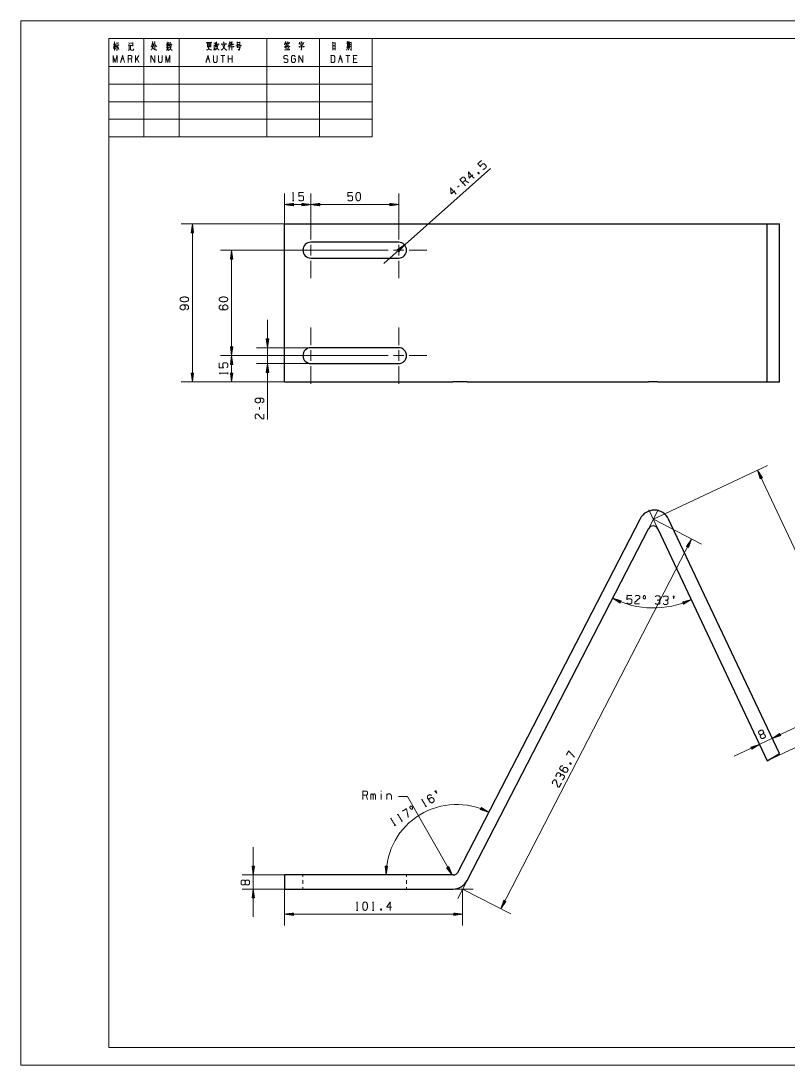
# Paper-space layout 'SHT2' of a CAD drawing. Header units: millimetres. Extents: x 0 to 420, y 0 to 297.
# Drawn here: x 0 to 218.3, y 0 to 297 of the extents above; entities that cross this region are included whole.
import ezdxf

# ---------------------------------------------------------------- set-up
doc = ezdxf.new("R2010")
doc.units = ezdxf.units.MM
doc.layers.add('101', color=7, linetype='Continuous', true_color=0xffffff)

psp = doc.layouts.new('SHT2')

# ---------------------------------------------------------------- linework, layer by layer
at = {"layer": '101', "color": 133, "linetype": 'Continuous', "lineweight": 18}
for p, q in [((420, 297), (0, 297)), ((0, 297), (0, 0)), ((25, 292), (100, 292)), ((25, 292), (100, 292)), ((25, 292), (100, 292)), ((415, 292), (25, 292)), ((25, 292), (25, 5)), ((25, 292), (25, 264)), ((35, 292), (35, 264)), ((45, 292), (45, 264)), ((70, 292), (70, 264)), ((85, 292), (85, 264)), ((100, 292), (100, 264)), ((25, 284), (100, 284)), ((25, 279), (100, 279)), ((25, 274), (100, 274)), ((25, 269), (100, 269)), ((25, 264), (100, 264)), ((25, 5), (415, 5)), ((0, 0), (420, 0))]:
    psp.add_line(p, q, dxfattribs=at)
at = {"layer": '101', "color": 72, "linetype": 'Continuous', "lineweight": 18}
for p, q in [((93.22, 291.13), (93.33, 290.98)), ((26.57, 290.3), (26.35, 289.18)), ((26.36, 290.36), (26.98, 290.36)), ((26.69, 290.14), (26.91, 289.66)), ((27.11, 289.78), (26.88, 288.91)), ((27.56, 289.76), (27.87, 288.87)), ((30.65, 288.62), (30.93, 289.08)), ((30.74, 290.88), (30.87, 290.49)), ((31.13, 290.07), (31.22, 289.97)), ((37.42, 290.41), (37.77, 290.41)), ((41.4, 289.47), (42.16, 289.47)), ((41.69, 290.2), (41.43, 289.78)), ((41.53, 290.78), (41.66, 290.49)), ((41.88, 290.18), (42.11, 289.91)), ((42.14, 290.82), (41.95, 290.49)), ((53.1, 289.76), (53.98, 289.76)), ((53.11, 290.49), (53.99, 290.49)), ((53.11, 290.14), (53.98, 290.14)), ((54.01, 290.63), (54.01, 289.56)), ((55, 290.16), (55, 288.89)), ((55.02, 290.01), (55.35, 290.01)), ((55.4, 290.82), (55.37, 289.89)), ((59.27, 290.28), (59.27, 288.65)), ((61.56, 290.86), (62.32, 290.86)), ((61.56, 290.28), (62.32, 290.28)), ((61.73, 289.91), (61.56, 289.33)), ((61.6, 289.56), (62.33, 289.56)), ((62.33, 291.05), (62.33, 290.09)), ((75.31, 289.52), (75.48, 289.02)), ((75.35, 289.72), (76.07, 289.72)), ((75.6, 289.62), (75.76, 289.2)), ((76.13, 289.56), (75.92, 288.89)), ((76.04, 290.67), (76.21, 290.34)), ((92.92, 289.33), (92.65, 288.71)), ((92.86, 289.95), (93.25, 289.95)), ((93.18, 289.37), (93.28, 289.04)), ((93.75, 288.94), (94, 288.69)), ((28.66, 286.17), (29.22, 286.17)), ((31.62, 285.18), (31.34, 286.17)), ((32.63, 285.18), (32.63, 287.14)), ((33.59, 287.14), (32.63, 285.78)), ((33.59, 285.18), (33.04, 286.36)), ((52.94, 286.17), (53.49, 286.17)), ((58.02, 287.14), (56.9, 287.14)), ((57.46, 287.14), (57.46, 285.18)), ((59.02, 285.18), (59.02, 287.14)), ((60.14, 286.17), (59.02, 286.17)), ((60.14, 285.18), (60.14, 287.14)), ((90.65, 286.17), (91.2, 286.17)), ((93.6, 287.14), (92.49, 287.14)), ((93.05, 287.14), (93.05, 285.18)), ((95.45, 286.17), (94.61, 286.17)), ((130.03, 253.82), (130.43, 253.61)), ((124.74, 250.13), (124.24, 249.69)), ((127.49, 250.97), (126.44, 251.64)), ((77.27, 245.85), (77.7, 245.85)), ((58.85, 196.56), (58.85, 196.99)), ((67.89, 187.1), (67.89, 186.43)), ((156.17, 85.8), (156.62, 85.75)), ((98.62, 75.58), (98.28, 76.78)), ((99.55, 75.58), (99.55, 77.16)), ((102.5, 77.16), (102.5, 75.58)), ((104.1, 77.16), (104.1, 75.58)), ((115.13, 73.45), (115.5, 73.67)), ((108.26, 69.26), (108.63, 69.48)), ((106.32, 68.08), (106.68, 68.3)), ((95.47, 44.02), (95.89, 44.02)), ((100.02, 44.02), (100.44, 44.02)), ((102.42, 44.47), (102.58, 44.04))]:
    psp.add_line(p, q, dxfattribs=at)
at = {"layer": '101', "color": 22, "linetype": 'Continuous', "lineweight": 18}
for p, q in [((103.25, 228.02), (133.66, 254.97)), ((75, 239.3), (75, 247.93)), ((82.5, 239.8), (82.5, 247.93)), ((82.5, 239.8), (82.5, 247.93)), ((107.5, 239.8), (107.5, 247.93)), ((77.54, 245.09), (75, 244.76)), ((75, 244.76), (77.54, 244.42)), ((82.5, 244.76), (75, 244.76)), ((77.54, 244.78), (75.2, 244.78)), ((77.54, 244.73), (75.2, 244.73)), ((77.54, 244.83), (75.58, 244.83)), ((77.54, 244.68), (75.58, 244.68)), ((77.54, 244.88), (75.97, 244.88)), ((77.54, 244.63), (75.97, 244.63)), ((77.54, 244.93), (76.35, 244.93)), ((77.54, 244.58), (76.35, 244.58)), ((77.54, 244.99), (76.74, 244.99)), ((77.54, 244.53), (76.74, 244.53)), ((77.54, 245.04), (77.12, 245.04)), ((77.54, 244.48), (77.12, 244.48)), ((77.54, 245.09), (77.51, 245.09)), ((77.54, 245.09), (77.51, 245.09)), ((77.54, 244.43), (77.51, 244.43)), ((77.54, 244.43), (77.51, 244.43)), ((77.54, 244.42), (77.54, 245.09)), ((82.5, 244.76), (79.96, 245.09)), ((79.96, 245.09), (79.99, 245.09)), ((79.96, 245.09), (79.99, 245.09)), ((79.96, 245.09), (79.96, 244.42)), ((79.96, 245.04), (80.38, 245.04)), ((79.96, 244.99), (80.77, 244.99)), ((79.96, 244.93), (81.15, 244.93)), ((79.96, 244.88), (81.54, 244.88)), ((79.96, 244.83), (81.92, 244.83)), ((79.96, 244.78), (82.31, 244.78)), ((79.96, 244.42), (82.5, 244.76)), ((79.96, 244.73), (82.31, 244.73)), ((79.96, 244.68), (81.92, 244.68)), ((79.96, 244.63), (81.54, 244.63)), ((79.96, 244.58), (81.15, 244.58)), ((79.96, 244.53), (80.77, 244.53)), ((79.96, 244.48), (80.38, 244.48)), ((79.96, 244.43), (79.99, 244.43)), ((79.96, 244.43), (79.99, 244.43)), ((85.04, 245.09), (82.5, 244.76)), ((82.5, 244.76), (107.5, 244.76)), ((82.5, 244.76), (85.04, 244.42)), ((85.04, 244.78), (82.7, 244.78)), ((85.04, 244.73), (82.7, 244.73)), ((85.04, 244.83), (83.08, 244.83)), ((85.04, 244.68), (83.08, 244.68)), ((85.04, 244.88), (83.47, 244.88)), ((85.04, 244.63), (83.47, 244.63)), ((85.04, 244.93), (83.85, 244.93)), ((85.04, 244.58), (83.85, 244.58)), ((85.04, 244.99), (84.24, 244.99)), ((85.04, 244.53), (84.24, 244.53)), ((85.04, 245.04), (84.62, 245.04)), ((85.04, 244.48), (84.62, 244.48)), ((85.04, 245.09), (85.01, 245.09)), ((85.04, 245.09), (85.01, 245.09)), ((85.04, 244.43), (85.01, 244.43)), ((85.04, 244.43), (85.01, 244.43)), ((85.04, 244.42), (85.04, 245.09)), ((104.96, 245.09), (104.99, 245.09)), ((107.5, 244.76), (104.96, 245.09)), ((104.96, 245.09), (104.99, 245.09)), ((104.96, 245.09), (104.96, 244.42)), ((104.96, 245.04), (105.38, 245.04)), ((104.96, 244.99), (105.77, 244.99)), ((104.96, 244.93), (106.15, 244.93)), ((104.96, 244.88), (106.54, 244.88)), ((104.96, 244.83), (106.92, 244.83)), ((104.96, 244.78), (107.31, 244.78)), ((104.96, 244.42), (107.5, 244.76)), ((104.96, 244.73), (107.31, 244.73)), ((104.96, 244.68), (106.92, 244.68)), ((104.96, 244.63), (106.54, 244.63)), ((104.96, 244.58), (106.15, 244.58)), ((104.96, 244.53), (105.77, 244.53)), ((104.96, 244.48), (105.38, 244.48)), ((104.96, 244.43), (104.99, 244.43)), ((104.96, 244.43), (104.99, 244.43)), ((126.95, 239.3), (45.64, 239.3)), ((48.82, 239.3), (48.48, 236.76)), ((48.64, 236.76), (48.64, 237.95)), ((48.69, 236.76), (48.69, 238.33)), ((48.74, 236.76), (48.74, 238.72)), ((48.79, 236.76), (48.79, 239.1)), ((48.82, 239.3), (48.82, 194.3)), ((49.15, 236.76), (48.82, 239.3)), ((48.84, 236.76), (48.84, 239.1)), ((48.89, 236.76), (48.89, 238.72)), ((48.95, 236.76), (48.95, 238.33)), ((49, 236.76), (49, 237.95)), ((48.48, 236.76), (49.15, 236.76)), ((48.49, 236.76), (48.49, 236.79)), ((48.49, 236.76), (48.49, 236.79)), ((48.54, 236.76), (48.54, 237.17)), ((48.59, 236.76), (48.59, 237.56)), ((49.05, 236.76), (49.05, 237.56)), ((49.1, 236.76), (49.1, 237.17)), ((49.15, 236.76), (49.15, 236.79)), ((49.15, 236.76), (49.15, 236.79)), ((99.5, 231.8), (56.76, 231.8)), ((59.94, 231.8), (59.61, 229.26)), ((59.94, 201.8), (59.94, 231.8)), ((60.27, 229.26), (59.94, 231.8)), ((109.19, 233.29), (107.06, 231.85)), ((107.06, 231.85), (107.51, 231.35)), ((107.07, 231.85), (107.09, 231.87)), ((107.07, 231.85), (107.09, 231.87)), ((107.1, 231.81), (107.41, 232.09)), ((107.13, 231.77), (107.74, 232.31)), ((107.17, 231.74), (108.06, 232.53)), ((107.2, 231.7), (108.38, 232.74)), ((107.23, 231.66), (108.7, 232.96)), ((107.27, 231.62), (109.03, 233.18)), ((107.3, 231.58), (109.06, 233.14)), ((107.34, 231.55), (108.8, 232.85)), ((107.37, 231.51), (108.55, 232.55)), ((107.4, 231.47), (108.29, 232.26)), ((107.44, 231.43), (108.04, 231.97)), ((107.47, 231.39), (107.78, 231.67)), ((107.51, 231.35), (109.19, 233.29)), ((59.61, 229.26), (59.61, 229.29)), ((59.61, 229.26), (59.61, 229.29)), ((59.61, 229.26), (60.27, 229.26)), ((59.66, 229.26), (59.66, 229.67)), ((59.71, 229.26), (59.71, 230.06)), ((59.76, 229.26), (59.76, 230.45)), ((59.81, 229.26), (59.81, 230.83)), ((59.86, 229.26), (59.86, 231.22)), ((59.91, 229.26), (59.91, 231.6)), ((59.97, 229.26), (59.97, 231.6)), ((60.02, 229.26), (60.02, 231.22)), ((60.07, 229.26), (60.07, 230.83)), ((60.12, 229.26), (60.12, 230.45)), ((60.17, 229.26), (60.17, 230.06)), ((60.22, 229.26), (60.22, 229.67)), ((60.27, 229.26), (60.27, 229.29)), ((60.27, 229.26), (60.27, 229.29)), ((107.5, 231.36), (107.53, 231.38)), ((107.5, 231.36), (107.53, 231.38)), ((70.18, 211.98), (70.18, 183.64)), ((70.51, 206.59), (69.84, 206.59)), ((69.84, 206.59), (70.18, 204.05)), ((69.85, 206.59), (69.85, 206.55)), ((69.85, 206.59), (69.85, 206.55)), ((69.9, 206.59), (69.9, 206.17)), ((69.95, 206.59), (69.95, 205.78)), ((70, 206.59), (70, 205.4)), ((70.05, 206.59), (70.05, 205.01)), ((70.1, 206.59), (70.1, 204.62)), ((70.15, 206.59), (70.15, 204.24)), ((70.18, 204.05), (70.51, 206.59)), ((70.2, 206.59), (70.2, 204.24)), ((70.26, 206.59), (70.26, 204.62)), ((70.31, 206.59), (70.31, 205.01)), ((70.36, 206.59), (70.36, 205.4)), ((70.41, 206.59), (70.41, 205.78)), ((70.46, 206.59), (70.46, 206.17)), ((70.51, 206.59), (70.51, 206.55)), ((70.51, 206.59), (70.51, 206.55)), ((59.61, 204.34), (59.94, 201.8)), ((60.27, 204.34), (59.61, 204.34)), ((59.61, 204.34), (59.61, 204.3)), ((59.61, 204.34), (59.61, 204.3)), ((59.66, 204.34), (59.66, 203.92)), ((59.71, 204.34), (59.71, 203.53)), ((59.76, 204.34), (59.76, 203.15)), ((59.81, 204.34), (59.81, 202.76)), ((59.86, 204.34), (59.86, 202.37)), ((59.91, 204.34), (59.91, 201.99)), ((59.94, 201.8), (60.27, 204.34)), ((59.97, 204.34), (59.97, 201.99)), ((60.02, 204.34), (60.02, 202.37)), ((60.07, 204.34), (60.07, 202.76)), ((60.12, 204.34), (60.12, 203.15)), ((60.17, 204.34), (60.17, 203.53)), ((60.22, 204.34), (60.22, 203.92)), ((60.27, 204.34), (60.27, 204.3)), ((60.27, 204.34), (60.27, 204.3)), ((82.5, 204.05), (67, 204.05)), ((99.5, 201.8), (56.76, 201.8)), ((99.5, 201.8), (56.76, 201.8)), ((59.94, 201.8), (59.61, 199.26)), ((59.61, 199.26), (59.61, 199.29)), ((59.61, 199.26), (59.61, 199.29)), ((59.61, 199.26), (60.27, 199.26)), ((59.66, 199.26), (59.66, 199.67)), ((59.71, 199.26), (59.71, 200.06)), ((59.76, 199.26), (59.76, 200.45)), ((59.81, 199.26), (59.81, 200.83)), ((59.86, 199.26), (59.86, 201.22)), ((59.91, 199.26), (59.91, 201.6)), ((59.94, 194.3), (59.94, 201.8)), ((60.27, 199.26), (59.94, 201.8)), ((59.97, 199.26), (59.97, 201.6)), ((60.02, 199.26), (60.02, 201.22)), ((60.07, 199.26), (60.07, 200.83)), ((60.12, 199.26), (60.12, 200.45)), ((60.17, 199.26), (60.17, 200.06)), ((60.22, 199.26), (60.22, 199.67)), ((60.27, 199.26), (60.27, 199.29)), ((60.27, 199.26), (60.27, 199.29)), ((82.5, 199.55), (67, 199.55)), ((70.18, 199.55), (69.84, 197.01)), ((70.15, 197.01), (70.15, 199.35)), ((70.51, 197.01), (70.18, 199.55)), ((70.2, 197.01), (70.2, 199.35)), ((49.15, 196.84), (48.48, 196.84)), ((48.48, 196.84), (48.82, 194.3)), ((48.49, 196.84), (48.49, 196.8)), ((48.49, 196.84), (48.49, 196.8)), ((48.54, 196.84), (48.54, 196.42)), ((48.59, 196.84), (48.59, 196.03)), ((48.64, 196.84), (48.64, 195.65)), ((48.69, 196.84), (48.69, 195.26)), ((48.74, 196.84), (48.74, 194.87)), ((48.79, 196.84), (48.79, 194.49)), ((48.82, 194.3), (49.15, 196.84)), ((48.84, 196.84), (48.84, 194.49)), ((48.89, 196.84), (48.89, 194.87)), ((48.95, 196.84), (48.95, 195.26)), ((49, 196.84), (49, 195.65)), ((49.05, 196.84), (49.05, 196.03)), ((49.1, 196.84), (49.1, 196.42)), ((49.15, 196.84), (49.15, 196.8)), ((49.15, 196.84), (49.15, 196.8)), ((59.61, 196.84), (59.61, 196.8)), ((60.27, 196.84), (59.61, 196.84)), ((59.61, 196.84), (59.94, 194.3)), ((59.61, 196.84), (59.61, 196.8)), ((59.66, 196.84), (59.66, 196.42)), ((59.71, 196.84), (59.71, 196.03)), ((59.76, 196.84), (59.76, 195.65)), ((59.81, 196.84), (59.81, 195.26)), ((59.86, 196.84), (59.86, 194.87)), ((59.91, 196.84), (59.91, 194.49)), ((59.94, 194.3), (60.27, 196.84)), ((59.97, 196.84), (59.97, 194.49)), ((60.02, 196.84), (60.02, 194.87)), ((60.07, 196.84), (60.07, 195.26)), ((60.12, 196.84), (60.12, 195.65)), ((60.17, 196.84), (60.17, 196.03)), ((60.22, 196.84), (60.22, 196.42)), ((60.27, 196.84), (60.27, 196.8)), ((60.27, 196.84), (60.27, 196.8)), ((69.84, 197.01), (70.51, 197.01)), ((69.85, 197.01), (69.85, 197.04)), ((69.85, 197.01), (69.85, 197.04)), ((69.9, 197.01), (69.9, 197.42)), ((69.95, 197.01), (69.95, 197.81)), ((70, 197.01), (70, 198.2)), ((70.05, 197.01), (70.05, 198.58)), ((70.1, 197.01), (70.1, 198.97)), ((70.26, 197.01), (70.26, 198.97)), ((70.31, 197.01), (70.31, 198.58)), ((70.36, 197.01), (70.36, 198.2)), ((70.41, 197.01), (70.41, 197.81)), ((70.46, 197.01), (70.46, 197.42)), ((70.51, 197.01), (70.51, 197.04)), ((70.51, 197.01), (70.51, 197.04)), ((126.95, 194.3), (45.64, 194.3)), ((75, 194.3), (56.76, 194.3)), ((179.99, 155.24), (212.47, 170.56)), ((209.6, 169.2), (210.38, 166.76)), ((209.6, 169.2), (241.98, 100.52)), ((210.98, 167.05), (209.6, 169.2)), ((210.66, 166.9), (209.66, 169.02)), ((210.7, 166.92), (209.7, 169.04)), ((210.61, 166.87), (209.77, 168.65)), ((210.56, 166.85), (209.89, 168.28)), ((210.75, 166.94), (209.91, 168.71)), ((210.52, 166.83), (210.01, 167.91)), ((210.79, 166.96), (210.12, 168.39)), ((210.47, 166.81), (210.13, 167.54)), ((210.43, 166.79), (210.25, 167.16)), ((210.84, 166.98), (210.33, 168.06)), ((210.38, 166.77), (210.37, 166.79)), ((210.38, 166.77), (210.37, 166.79)), ((210.38, 166.76), (210.98, 167.05)), ((210.89, 167), (210.54, 167.73)), ((210.93, 167.03), (210.75, 167.4)), ((210.98, 167.05), (210.96, 167.08)), ((210.98, 167.05), (210.96, 167.08)), ((179.99, 155.24), (193.68, 148.18)), ((136.57, 44.47), (190.86, 149.63)), ((190.86, 149.63), (189.39, 147.53)), ((189.53, 147.46), (190.08, 148.52)), ((189.58, 147.44), (190.3, 148.84)), ((189.62, 147.41), (190.52, 149.15)), ((189.67, 147.39), (190.75, 149.47)), ((189.71, 147.37), (190.79, 149.45)), ((189.76, 147.34), (190.66, 149.08)), ((189.8, 147.32), (190.53, 148.72)), ((189.99, 147.22), (190.86, 149.63)), ((189.39, 147.53), (189.99, 147.22)), ((189.4, 147.53), (189.41, 147.56)), ((189.4, 147.53), (189.41, 147.56)), ((189.44, 147.51), (189.64, 147.88)), ((189.49, 147.48), (189.86, 148.2)), ((189.85, 147.3), (190.4, 148.35)), ((189.89, 147.27), (190.26, 147.99)), ((189.94, 147.25), (190.13, 147.62)), ((189.99, 147.23), (190, 147.25)), ((189.99, 147.23), (190, 147.25)), ((168.42, 132.82), (170.56, 131.41)), ((170.85, 132.02), (168.42, 132.82)), ((170.69, 131.69), (168.58, 132.72)), ((170.71, 131.74), (168.6, 132.76)), ((170.67, 131.65), (168.9, 132.5)), ((170.73, 131.78), (168.97, 132.64)), ((170.65, 131.6), (169.23, 132.29)), ((170.76, 131.83), (169.34, 132.52)), ((170.62, 131.56), (169.55, 132.07)), ((170.78, 131.88), (169.71, 132.39)), ((170.6, 131.51), (169.88, 131.86)), ((170.8, 131.92), (170.08, 132.27)), ((170.58, 131.46), (170.2, 131.65)), ((170.82, 131.97), (170.45, 132.15)), ((170.56, 131.42), (170.53, 131.43)), ((170.56, 131.42), (170.53, 131.43)), ((170.56, 131.41), (170.85, 132.02)), ((170.85, 132.01), (170.82, 132.03)), ((170.85, 132.01), (170.82, 132.03)), ((190.75, 132.42), (188.29, 131.7)), ((188.29, 131.7), (188.32, 131.71)), ((188.29, 131.7), (188.32, 131.71)), ((188.29, 131.7), (188.56, 131.09)), ((188.31, 131.65), (188.69, 131.82)), ((188.33, 131.61), (189.07, 131.93)), ((188.35, 131.56), (189.44, 132.04)), ((188.37, 131.51), (189.81, 132.15)), ((188.39, 131.47), (190.19, 132.26)), ((188.41, 131.42), (190.56, 132.37)), ((188.43, 131.37), (190.58, 132.32)), ((188.46, 131.33), (190.25, 132.12)), ((188.48, 131.28), (189.92, 131.92)), ((188.5, 131.23), (189.58, 131.71)), ((188.52, 131.19), (189.25, 131.51)), ((188.54, 131.14), (188.92, 131.31)), ((188.56, 131.09), (190.75, 132.42)), ((188.56, 131.1), (188.59, 131.11)), ((188.56, 131.1), (188.59, 131.11)), ((212.37, 86.56), (244.85, 101.88)), ((202.99, 87.83), (220.96, 96.33)), ((212.37, 86.56), (208.81, 94.09)), ((215.94, 94.33), (213.79, 92.94)), ((213.79, 92.94), (216.23, 93.72)), ((216.07, 94.05), (213.95, 93.04)), ((216.09, 94), (213.97, 93)), ((216.05, 94.09), (214.28, 93.25)), ((216.12, 93.96), (214.34, 93.12)), ((216.03, 94.14), (214.61, 93.47)), ((216.14, 93.91), (214.71, 93.24)), ((216.01, 94.19), (214.93, 93.68)), ((216.16, 93.86), (215.08, 93.36)), ((215.99, 94.23), (215.26, 93.89)), ((216.18, 93.82), (215.45, 93.47)), ((215.96, 94.28), (215.59, 94.1)), ((216.2, 93.77), (215.83, 93.59)), ((215.94, 94.32), (215.91, 94.31)), ((215.94, 94.32), (215.91, 94.31)), ((216.23, 93.72), (215.94, 94.33)), ((216.22, 93.73), (216.2, 93.71)), ((216.22, 93.73), (216.2, 93.71)), ((210.16, 91.22), (207.73, 90.44)), ((207.73, 90.44), (207.76, 90.45)), ((207.73, 90.44), (207.76, 90.45)), ((207.73, 90.44), (208.01, 89.83)), ((207.75, 90.39), (208.13, 90.57)), ((207.77, 90.34), (208.5, 90.69)), ((207.79, 90.3), (208.87, 90.81)), ((207.81, 90.25), (209.24, 90.93)), ((207.84, 90.21), (209.61, 91.04)), ((207.86, 90.16), (209.98, 91.16)), ((207.88, 90.11), (210, 91.12)), ((207.9, 90.07), (209.67, 90.91)), ((207.92, 90.02), (209.35, 90.7)), ((207.95, 89.98), (209.02, 90.49)), ((207.97, 89.93), (208.69, 90.27)), ((207.99, 89.88), (208.37, 90.06)), ((208.01, 89.83), (210.16, 91.22)), ((208.01, 89.84), (208.04, 89.85)), ((208.01, 89.84), (208.04, 89.85)), ((107.47, 76.39), (110.01, 76.39)), ((110.01, 76.39), (122.7, 54.08)), ((131, 73.29), (130.72, 72.69)), ((130.72, 72.69), (133.15, 71.9)), ((130.72, 72.69), (130.75, 72.68)), ((130.72, 72.69), (130.75, 72.68)), ((130.74, 72.74), (131.12, 72.56)), ((130.76, 72.78), (131.49, 72.44)), ((130.78, 72.83), (131.86, 72.32)), ((130.8, 72.87), (132.23, 72.2)), ((130.83, 72.92), (132.6, 72.08)), ((130.85, 72.96), (132.97, 71.96)), ((130.87, 73.01), (132.99, 72)), ((130.89, 73.06), (132.66, 72.21)), ((130.91, 73.1), (132.34, 72.43)), ((130.94, 73.15), (132.01, 72.64)), ((130.96, 73.19), (131.68, 72.85)), ((130.98, 73.24), (131.36, 73.06)), ((131, 73.29), (131.03, 73.27)), ((131, 73.29), (131.03, 73.27)), ((133.15, 71.9), (131, 73.29)), ((66.13, 62.01), (66.13, 42.14)), ((65.8, 56.62), (66.13, 54.08)), ((65.8, 56.62), (65.8, 56.59)), ((65.8, 56.62), (65.8, 56.59)), ((66.47, 56.62), (65.8, 56.62)), ((65.85, 56.62), (65.85, 56.2)), ((65.9, 56.62), (65.9, 55.81)), ((65.95, 56.62), (65.95, 55.43)), ((66.01, 56.62), (66.01, 55.04)), ((66.06, 56.62), (66.06, 54.66)), ((66.11, 56.62), (66.11, 54.27)), ((66.13, 54.08), (66.47, 56.62)), ((66.16, 56.62), (66.16, 54.27)), ((66.21, 56.62), (66.21, 54.66)), ((66.26, 56.62), (66.26, 55.04)), ((66.31, 56.62), (66.31, 55.43)), ((66.36, 56.62), (66.36, 55.81)), ((66.41, 56.62), (66.41, 56.2)), ((66.46, 56.62), (66.46, 56.59)), ((66.46, 56.62), (66.46, 56.59)), ((104.33, 56.61), (103.66, 56.63)), ((103.66, 56.63), (103.92, 54.08)), ((103.67, 56.63), (103.67, 56.59)), ((103.67, 56.63), (103.67, 56.59)), ((103.72, 56.62), (103.71, 56.21)), ((103.77, 56.62), (103.74, 55.82)), ((103.82, 56.62), (103.78, 55.43)), ((103.87, 56.62), (103.82, 55.05)), ((103.92, 56.62), (103.86, 54.66)), ((103.97, 56.62), (103.9, 54.27)), ((103.92, 54.08), (104.33, 56.61)), ((104.02, 56.62), (103.95, 54.27)), ((104.07, 56.61), (104.01, 54.65)), ((104.13, 56.61), (104.08, 55.04)), ((104.18, 56.61), (104.14, 55.42)), ((104.23, 56.61), (104.2, 55.81)), ((104.28, 56.61), (104.26, 56.19)), ((104.33, 56.61), (104.33, 56.57)), ((104.33, 56.61), (104.33, 56.57)), ((121.73, 56.45), (121.15, 56.12)), ((121.73, 56.45), (121.75, 56.42)), ((121.73, 56.45), (121.75, 56.42)), ((122.7, 54.08), (121.73, 56.45)), ((75.02, 54.08), (62.96, 54.08)), ((121.15, 56.12), (122.7, 54.08)), ((121.16, 56.12), (121.17, 56.09)), ((121.16, 56.12), (121.17, 56.09)), ((121.2, 56.15), (121.41, 55.78)), ((121.24, 56.17), (121.64, 55.47)), ((121.29, 56.2), (121.88, 55.16)), ((121.33, 56.22), (122.11, 54.85)), ((121.38, 56.25), (122.35, 54.54)), ((121.42, 56.27), (122.58, 54.23)), ((121.46, 56.3), (122.62, 54.26)), ((121.51, 56.32), (122.48, 54.62)), ((121.55, 56.35), (122.33, 54.98)), ((121.6, 56.37), (122.19, 55.34)), ((121.64, 56.4), (122.04, 55.7)), ((121.69, 56.42), (121.89, 56.06)), ((75.02, 50.08), (62.96, 50.08)), ((66.13, 50.08), (65.8, 47.54)), ((65.8, 47.54), (65.8, 47.57)), ((65.8, 47.54), (65.8, 47.57)), ((65.8, 47.54), (66.47, 47.54)), ((65.85, 47.54), (65.85, 47.95)), ((65.9, 47.54), (65.9, 48.34)), ((65.95, 47.54), (65.95, 48.73)), ((66.01, 47.54), (66.01, 49.11)), ((66.06, 47.54), (66.06, 49.5)), ((66.11, 47.54), (66.11, 49.88)), ((66.47, 47.54), (66.13, 50.08)), ((66.16, 47.54), (66.16, 49.88)), ((66.21, 47.54), (66.21, 49.5)), ((66.26, 47.54), (66.26, 49.11)), ((66.31, 47.54), (66.31, 48.73)), ((66.36, 47.54), (66.36, 48.34)), ((66.41, 47.54), (66.41, 47.95)), ((66.46, 47.54), (66.46, 47.57)), ((66.46, 47.54), (66.46, 47.57)), ((75.02, 50.08), (75.02, 39.75)), ((125.71, 50.08), (125.71, 39.75)), ((125.71, 50.08), (139.4, 43.01)), ((137.44, 46.88), (136.57, 44.47)), ((136.57, 44.47), (138.04, 46.57)), ((137.72, 46.74), (136.64, 44.65)), ((137.76, 46.71), (136.68, 44.63)), ((137.67, 46.76), (136.77, 45.02)), ((137.63, 46.78), (136.9, 45.38)), ((137.81, 46.69), (136.91, 44.95)), ((137.58, 46.81), (137.04, 45.75)), ((137.85, 46.67), (137.13, 45.27)), ((137.54, 46.83), (137.17, 46.12)), ((137.49, 46.85), (137.3, 46.48)), ((137.9, 46.64), (137.35, 45.59)), ((137.45, 46.88), (137.43, 46.85)), ((137.45, 46.88), (137.43, 46.85)), ((138.04, 46.57), (137.44, 46.88)), ((137.94, 46.62), (137.57, 45.91)), ((137.99, 46.6), (137.8, 46.22)), ((138.03, 46.57), (138.02, 46.54)), ((138.03, 46.57), (138.02, 46.54)), ((77.56, 43.26), (75.02, 42.93)), ((75.02, 42.93), (125.71, 42.93)), ((75.02, 42.93), (77.56, 42.59)), ((77.56, 42.95), (75.21, 42.95)), ((77.56, 42.9), (75.21, 42.9)), ((77.56, 43), (75.6, 43)), ((77.56, 42.85), (75.6, 42.85)), ((77.56, 43.05), (75.98, 43.05)), ((77.56, 42.8), (75.98, 42.8)), ((77.56, 43.1), (76.37, 43.1)), ((77.56, 42.75), (76.37, 42.75)), ((77.56, 43.16), (76.75, 43.16)), ((77.56, 42.7), (76.75, 42.7)), ((77.56, 43.21), (77.14, 43.21)), ((77.56, 42.65), (77.14, 42.65)), ((77.56, 43.26), (77.53, 43.26)), ((77.56, 43.26), (77.53, 43.26)), ((77.56, 42.6), (77.53, 42.6)), ((77.56, 42.6), (77.53, 42.6)), ((77.56, 42.59), (77.56, 43.26)), ((123.17, 43.26), (123.17, 42.59)), ((123.17, 43.26), (123.2, 43.26)), ((125.71, 42.93), (123.17, 43.26)), ((123.17, 43.26), (123.2, 43.26)), ((123.17, 43.21), (123.58, 43.21)), ((123.17, 43.16), (123.97, 43.16)), ((123.17, 43.1), (124.35, 43.1)), ((123.17, 43.05), (124.74, 43.05)), ((123.17, 43), (125.13, 43)), ((123.17, 42.95), (125.51, 42.95)), ((123.17, 42.59), (125.71, 42.93)), ((123.17, 42.9), (125.51, 42.9)), ((123.17, 42.85), (125.13, 42.85)), ((123.17, 42.8), (124.74, 42.8)), ((123.17, 42.75), (124.35, 42.75)), ((123.17, 42.7), (123.97, 42.7)), ((123.17, 42.65), (123.58, 42.65)), ((123.17, 42.6), (123.2, 42.6)), ((123.17, 42.6), (123.2, 42.6))]:
    psp.add_line(p, q, dxfattribs=at)
at = {"layer": '101', "color": 72, "linetype": 'Continuous', "lineweight": 25}
for p, q in [((75, 194.3), (75, 239.3)), ((75, 239.3), (122.95, 239.3)), ((126.95, 239.3), (178.58, 239.3)), ((181.27, 239.3), (212.36, 239.3)), ((212.36, 239.3), (215.83, 239.3)), ((212.36, 194.3), (212.36, 239.3)), ((215.83, 194.3), (215.83, 239.3)), ((107.5, 234.05), (82.5, 234.05)), ((82.5, 229.55), (107.5, 229.55)), ((107.5, 204.05), (82.5, 204.05)), ((82.5, 199.55), (107.5, 199.55)), ((75, 194.3), (122.95, 194.3)), ((126.95, 194.3), (178.58, 194.3)), ((181.27, 194.3), (212.36, 194.3)), ((212.36, 194.3), (215.83, 194.3)), ((176.21, 155.42), (124.38, 54.89)), ((215.85, 88.59), (184.28, 155.28)), ((126.96, 52.51), (178.59, 152.54)), ((181.28, 152.5), (212.37, 86.56)), ((212.37, 86.56), (215.85, 88.59)), ((123.05, 54.08), (75.02, 54.08)), ((75.02, 54.08), (75.02, 50.08)), ((75.02, 50.08), (122.96, 50.08))]:
    psp.add_line(p, q, dxfattribs=at)
at = {"layer": '101', "color": 151, "linetype": 'Continuous', "lineweight": 18}
for p, q in [((82.5, 234.8), (82.5, 239.8)), ((107.5, 234.8), (107.5, 239.8)), ((79.5, 231.8), (74.5, 231.8)), ((81, 231.8), (84, 231.8)), ((82.5, 230.3), (82.5, 233.3)), ((85.5, 231.8), (90.5, 231.8)), ((104.5, 231.8), (99.5, 231.8)), ((106, 231.8), (109, 231.8)), ((107.5, 230.3), (107.5, 233.3)), ((110.5, 231.8), (115.5, 231.8)), ((82.5, 228.8), (82.5, 223.8)), ((107.5, 228.8), (107.5, 223.8)), ((82.5, 204.8), (82.5, 209.8)), ((107.5, 204.8), (107.5, 209.8)), ((82.5, 200.3), (82.5, 203.3)), ((107.5, 200.3), (107.5, 203.3)), ((79.5, 201.8), (74.5, 201.8)), ((81, 201.8), (84, 201.8)), ((85.5, 201.8), (90.5, 201.8)), ((104.5, 201.8), (99.5, 201.8)), ((106, 201.8), (109, 201.8)), ((110.5, 201.8), (115.5, 201.8)), ((82.5, 198.8), (82.5, 193.8)), ((107.5, 198.8), (107.5, 193.8)), ((178.59, 152.54), (181.36, 157.91)), ((181.28, 152.5), (178.71, 157.96)), ((126.96, 52.51), (124.33, 47.41)), ((122.96, 50.08), (128.71, 50.08))]:
    psp.add_line(p, q, dxfattribs=at)
at = {"layer": '101', "color": 53, "linetype": 'Continuous', "lineweight": 18}
for p, q in [((80.27, 54.08), (80.27, 53.58)), ((109.77, 53.58), (109.77, 54.08)), ((80.27, 52.58), (80.27, 51.58)), ((80.27, 50.58), (80.27, 50.08)), ((109.77, 51.58), (109.77, 52.58)), ((109.77, 50.08), (109.77, 50.58))]:
    psp.add_line(p, q, dxfattribs=at)
at = {"layer": '101', "color": 72, "linetype": 'Continuous', "lineweight": 25}
for centre, radius, start, end in [((82.5, 231.8), 2.25, 90, 270), ((107.5, 231.8), 2.25, 270, 90), ((82.5, 201.8), 2.25, 90, 270), ((107.5, 201.8), 2.25, 270, 90), ((180.21, 153.35), 4.5, 25.3301, 152.7257), ((179.93, 151.86), 1.5, 25.2435, 152.6991), ((123.05, 55.58), 1.5, 270, 332.7257), ((122.96, 54.58), 4.5, 270, 332.6991)]:
    psp.add_arc(centre, radius, start, end, dxfattribs=at)
at = {"layer": '101', "color": 22, "linetype": 'Continuous', "lineweight": 18}
for centre, radius, start, end in [((107.5, 231.8), 2.25, 90, 96.2212), ((179.99, 155.24), 25.23, 242.6991, 295.2435), ((123.97, 54.08), 20.05, 62.7257, 180)]:
    psp.add_arc(centre, radius, start, end, dxfattribs=at)
at = {"layer": '101', "color": 72, "linetype": 'Continuous', "lineweight": 18}
for points, knots in [([(26.57, 291.07), (26.67, 290.94), (26.67, 288.6)], [0, 0, 0.064393, 1, 1]), ([(37.46, 291.13), (37.53, 290.94), (37.46, 290.67), (37.43, 290.53), (37.37, 290.34), (37.31, 290.14), (37.26, 289.95), (37.21, 289.78), (37.14, 289.66), (37.05, 289.52)], [0, 0, 0.116545, 0.278927, 0.365002, 0.478708, 0.603961, 0.717668, 0.817418, 0.901357, 1, 1]), ([(38.05, 291.11), (38.1, 290.96), (38.1, 288.87)], [0, 0, 0.06955, 1, 1]), ([(57.64, 291.07), (57.81, 290.65), (57.83, 290.76), (57.75, 290.55)], [0, 0, 0.581176, 0.716263, 1, 1]), ([(59.43, 291.13), (59.46, 290.98), (59.26, 290.34), (59.19, 290.09), (59.1, 289.95), (59, 289.76)], [0, 0, 0.101083, 0.561706, 0.738774, 0.854629, 1, 1]), ([(60.01, 291.13), (60.12, 290.98), (60.06, 291.05), (60.06, 288.65)], [0, 0, 0.069697, 0.101625, 1, 1]), ([(61.5, 291.07), (61.57, 290.98), (61.57, 290.14)], [0, 0, 0.115189, 1, 1]), ([(75.94, 291.15), (76.05, 291.03), (76.01, 291.05), (75.72, 290.38), (75.58, 290.14), (75.44, 289.95), (75.28, 289.72), (74.96, 289.52)], [0, 0, 0.080396, 0.103261, 0.444362, 0.576789, 0.688375, 0.819716, 1, 1]), ([(75.29, 291.17), (75.39, 291.03), (75.37, 291.07), (74.97, 290.16), (75.2, 290.69), (75.72, 290.69), (75.31, 290.69), (75.45, 290.34)], [0, 0, 0.057042, 0.07334, 0.392466, 0.581127, 0.745774, 0.87749, 1, 1]), ([(79.77, 291.11), (79.89, 290.82), (79.93, 290.86), (79.89, 290.76)], [0, 0, 0.644011, 0.768354, 1, 1]), ([(92.86, 291.13), (92.97, 290.98), (92.9, 291.07), (92.9, 289.56), (92.62, 289.56), (93.47, 289.56), (93.25, 289.56), (93.25, 291.07), (93.25, 290.67), (92.64, 290.67), (93.43, 290.67), (93.25, 290.67), (93.25, 290.26), (92.87, 290.26)], [0, 0, 0.025061, 0.039924, 0.243199, 0.280605, 0.39479, 0.42432, 0.627595, 0.680502, 0.763188, 0.869498, 0.893122, 0.948813, 1, 1]), ([(26.92, 290.07), (27.87, 290.07), (27.81, 290.24), (27.74, 290.09)], [0, 0, 0.737857, 0.874089, 1, 1]), ([(27.1, 290.69), (27.73, 290.69), (27.68, 290.82), (27.64, 290.74)], [0, 0, 0.736257, 0.890366, 1, 1]), ([(27.36, 290.07), (27.36, 288.65), (27.2, 288.73)], [0, 0, 0.887515, 1, 1]), ([(30.55, 290.14), (30.8, 290.14), (30.8, 290.26), (30.8, 288.81)], [0, 0, 0.136549, 0.204721, 1, 1]), ([(31.28, 290.69), (31.21, 290.63), (31.15, 290.69), (31.88, 290.69), (31.88, 290.88), (31.88, 289.78), (31.88, 289.97), (31.22, 289.97), (31.22, 288.83), (31.24, 288.75), (31.35, 288.71), (32.04, 288.71), (32.04, 289.02)], [0, 0, 0.017819, 0.033666, 0.169515, 0.204099, 0.407776, 0.442364, 0.564628, 0.775991, 0.791603, 0.814658, 0.942357, 1, 1]), ([(37.8, 290.55), (37.71, 289.95), (37.65, 289.76), (37.62, 289.62), (37.53, 289.47), (37.46, 289.31), (37.42, 289.18), (37.31, 289.02), (37.23, 288.89), (37.04, 288.71)], [0, 0, 0.296659, 0.392137, 0.46442, 0.547267, 0.635799, 0.700206, 0.795426, 0.869797, 1, 1]), ([(37.31, 290.01), (37.37, 289.87), (37.42, 289.7), (37.45, 289.56), (37.59, 289.27), (37.67, 289.18), (37.87, 288.98), (37.99, 288.87), (38.13, 288.79), (38.34, 288.73), (38.53, 288.73), (38.68, 288.71)], [0, 0, 0.075191, 0.157626, 0.228751, 0.384956, 0.438117, 0.578248, 0.65344, 0.734339, 0.837348, 0.928887, 1, 1]), ([(38.08, 290.38), (38.56, 289.72), (38.56, 289.91)], [0, 0, 0.814818, 1, 1]), ([(42.01, 289.41), (41.89, 289.16), (41.82, 288.98), (41.69, 288.79), (41.56, 288.69), (41.34, 288.65)], [0, 0, 0.251055, 0.434029, 0.64262, 0.795766, 1, 1]), ([(41.73, 290.94), (41.86, 290.88), (41.81, 290.92), (41.81, 289.76), (41.81, 290.3), (41.4, 290.3), (42.22, 290.3)], [0, 0, 0.046318, 0.069123, 0.437816, 0.608997, 0.739331, 1, 1]), ([(41.76, 289.68), (41.59, 289.1), (42.03, 288.62)], [0, 0, 0.483237, 1, 1]), ([(42.73, 290.2), (42.73, 289.95), (42.7, 289.68), (42.63, 289.39), (42.51, 289.1), (42.38, 288.89), (42.23, 288.71), (42.03, 288.58)], [0, 0, 0.134106, 0.280228, 0.441583, 0.610314, 0.742762, 0.870657, 1, 1]), ([(42.46, 290.96), (42.6, 290.82), (42.55, 290.86), (42.22, 289.8)], [0, 0, 0.143537, 0.187773, 1, 1]), ([(42.38, 290.01), (42.42, 289.8), (42.46, 289.56), (42.55, 289.27), (42.67, 288.98), (42.8, 288.75), (42.99, 288.6), (43.04, 288.75)], [0, 0, 0.122124, 0.267694, 0.442444, 0.622807, 0.774615, 0.912625, 1, 1]), ([(42.44, 290.28), (42.93, 290.28), (42.9, 290.45), (42.85, 290.34)], [0, 0, 0.634119, 0.848445, 1, 1]), ([(52.91, 290.86), (52.88, 290.76), (52.79, 290.88), (54.27, 290.88), (54.2, 290.98), (54.14, 290.88)], [0, 0, 0.054227, 0.130909, 0.87613, 0.940043, 1, 1]), ([(53.57, 290.88), (53.57, 289.72), (53.52, 289.58), (53.51, 289.41), (53.45, 289.2), (53.38, 289.04), (53.29, 288.91), (53.16, 288.81), (53.03, 288.75), (52.82, 288.73)], [0, 0, 0.455623, 0.515134, 0.580482, 0.665033, 0.736192, 0.79598, 0.861823, 0.919058, 1, 1]), ([(53.01, 290.63), (53.1, 290.49), (53.1, 289.58)], [0, 0, 0.156848, 1, 1]), ([(53.22, 289.6), (53.29, 289.43), (53.38, 289.29), (53.48, 289.16), (53.55, 289.04), (53.63, 288.94), (53.76, 288.87), (53.9, 288.79), (54.07, 288.75), (54.26, 288.71)], [0, 0, 0.124249, 0.240531, 0.35103, 0.449957, 0.536949, 0.636896, 0.752292, 0.866372, 1, 1]), ([(55.03, 288.89), (54.94, 288.71), (54.88, 288.73), (55.41, 289.37)], [0, 0, 0.187521, 0.244051, 1, 1]), ([(55.06, 290.65), (54.99, 290.57), (54.93, 290.65), (55.37, 290.65)], [0, 0, 0.169755, 0.325542, 1, 1]), ([(56.04, 290.36), (56.03, 290.16), (56, 289.95), (55.97, 289.72), (55.91, 289.52), (55.84, 289.33), (55.75, 289.18), (55.65, 289.02), (55.54, 288.91), (55.41, 288.81), (55.21, 288.71)], [0, 0, 0.105429, 0.211651, 0.328282, 0.437572, 0.539265, 0.625346, 0.724284, 0.79827, 0.883378, 1, 1]), ([(55.67, 291.05), (55.72, 290.96), (55.63, 290.41), (55.51, 289.99), (55.47, 289.85), (55.35, 289.62)], [0, 0, 0.062603, 0.440485, 0.727862, 0.828992, 1, 1]), ([(55.62, 290.18), (55.65, 289.99), (55.69, 289.8), (55.72, 289.6), (55.81, 289.43), (55.88, 289.29), (55.95, 289.12), (56.06, 288.98), (56.2, 288.83), (56.39, 288.73)], [0, 0, 0.109654, 0.220947, 0.342501, 0.451483, 0.545868, 0.651144, 0.754315, 0.874064, 1, 1]), ([(55.67, 290.38), (56.38, 290.38), (56.29, 290.49), (56.17, 290.36)], [0, 0, 0.696293, 0.830826, 1, 1]), ([(57.14, 290.45), (57.05, 290.34), (57.01, 290.38), (58.48, 290.38), (58.38, 290.55), (58.28, 290.41)], [0, 0, 0.066333, 0.095822, 0.818123, 0.913284, 1, 1]), ([(58.04, 290.41), (57.97, 290.01), (57.83, 289.6), (57.56, 289.16), (57.33, 288.87), (56.99, 288.69)], [0, 0, 0.190069, 0.398701, 0.640199, 0.817216, 1, 1]), ([(57.42, 290.3), (57.49, 290.07), (57.66, 289.58), (57.94, 289.18), (58.25, 288.83), (58.53, 288.71), (58.59, 288.79), (58.48, 288.62)], [0, 0, 0.103286, 0.330833, 0.538837, 0.740597, 0.872112, 0.915905, 1, 1]), ([(59.58, 289.66), (59.55, 289.52), (59.48, 289.66), (60.58, 289.66), (60.5, 289.78), (60.47, 289.68)], [0, 0, 0.08907, 0.186879, 0.848313, 0.935185, 1, 1]), ([(59.74, 290.92), (59.84, 290.69), (59.79, 290.78), (59.58, 289.91)], [0, 0, 0.200658, 0.282145, 1, 1]), ([(59.68, 290.3), (60.5, 290.3), (60.44, 290.45), (60.37, 290.3)], [0, 0, 0.720068, 0.857376, 1, 1]), ([(61.28, 289.91), (61.23, 289.85), (61.15, 289.95), (62.68, 289.95), (62.6, 290.01), (62.49, 289.91)], [0, 0, 0.038001, 0.105809, 0.873511, 0.927246, 1, 1]), ([(62.4, 289.62), (62.13, 288.65), (61.85, 288.94)], [0, 0, 0.71586, 1, 1]), ([(75.23, 288.81), (75.12, 288.71), (75.07, 288.81), (76.46, 288.81), (76.39, 288.94), (76.29, 288.79)], [0, 0, 0.078897, 0.135659, 0.837617, 0.910404, 1, 1]), ([(75.66, 290.26), (75.85, 290.09), (76.04, 289.97), (76.18, 289.87), (76.39, 289.7), (76.58, 289.68), (76.42, 289.6)], [0, 0, 0.194845, 0.370351, 0.508814, 0.712321, 0.860156, 1, 1]), ([(75.89, 290.69), (76.48, 290.69), (76.4, 290.84), (76.33, 290.74)], [0, 0, 0.669422, 0.855054, 1, 1]), ([(79.33, 289.68), (79.21, 289.52), (79.13, 289.66), (80.57, 289.66), (80.44, 289.76), (80.37, 289.68)], [0, 0, 0.096613, 0.17732, 0.867547, 0.947356, 1, 1]), ([(79.24, 290.92), (79.36, 290.69), (79.33, 290.78), (79.15, 290.28)], [0, 0, 0.294025, 0.394866, 1, 1]), ([(79.32, 290.67), (80.43, 290.67), (80.5, 290.84), (80.28, 290.36)], [0, 0, 0.611939, 0.711554, 1, 1]), ([(79.48, 290.2), (80.15, 290.2), (80.21, 290.26), (79.87, 289.89), (79.77, 289.97), (79.84, 289.89), (79.84, 288.73), (79.62, 288.87)], [0, 0, 0.230144, 0.259318, 0.430979, 0.476011, 0.513789, 0.910079, 1, 1]), ([(88.67, 290.94), (88.75, 290.78), (88.75, 288.69), (88.75, 289.02), (89.45, 289.02), (89.45, 288.71), (89.45, 290.88), (89.45, 290.76), (88.76, 290.76), (88.76, 289.95), (89.46, 289.95)], [0, 0, 0.022322, 0.280074, 0.320905, 0.407511, 0.44579, 0.713751, 0.729062, 0.813864, 0.913394, 1, 1]), ([(93.49, 291.03), (93.53, 290.88), (93.53, 289.7), (93.47, 289.43), (93.34, 289.12), (93.25, 288.87), (93.14, 288.69)], [0, 0, 0.062372, 0.548434, 0.661879, 0.800828, 0.909362, 1, 1]), ([(93.53, 290.86), (94, 290.86), (94, 290.98), (94, 288.62), (94, 290.28), (93.56, 290.28), (93.97, 290.28), (93.97, 289.7), (93.56, 289.7)], [0, 0, 0.072646, 0.091913, 0.457973, 0.714856, 0.782961, 0.846526, 0.936435, 1, 1]), ([(26.26, 285.18), (26.26, 287.14), (26.82, 285.18), (27.37, 287.14), (27.37, 285.18)], [0, 0, 0.245192, 0.5, 0.754808, 1, 1]), ([(30.51, 285.18), (30.51, 287.14), (31.34, 287.14), (31.62, 286.96), (31.62, 286.36), (31.34, 286.17), (30.51, 286.17)], [0, 0, 0.400952, 0.571035, 0.639278, 0.761676, 0.829917, 1, 1]), ([(37.01, 285.18), (37.01, 287.14), (38.12, 285.18), (38.12, 287.14)], [0, 0, 0.317574, 0.682426, 1, 1]), ([(39.13, 287.14), (39.13, 285.57), (39.39, 285.18), (39.95, 285.18), (40.24, 285.57), (40.24, 287.14)], [0, 0, 0.337152, 0.438599, 0.557781, 0.662848, 1, 1]), ([(41.25, 285.18), (41.25, 287.14), (41.81, 285.18), (42.36, 287.14), (42.36, 285.18)], [0, 0, 0.245192, 0.5, 0.754808, 1, 1]), ([(54.78, 287.14), (54.78, 285.57), (55.05, 285.18), (55.6, 285.18), (55.89, 285.57), (55.89, 287.14)], [0, 0, 0.337152, 0.438599, 0.557781, 0.662848, 1, 1]), ([(74.85, 285.36), (75.13, 285.18), (75.7, 285.18), (75.98, 285.39), (75.98, 285.97), (75.7, 286.17), (75.15, 286.17), (74.85, 286.36), (74.85, 286.96), (75.15, 287.14), (75.7, 287.14), (75.98, 286.96)], [0, 0, 0.068035, 0.184054, 0.254521, 0.372333, 0.442799, 0.555843, 0.626367, 0.748393, 0.81892, 0.931964, 1, 1]), ([(77.55, 286.17), (78.1, 286.17), (78.1, 285.57), (77.82, 285.18), (77.25, 285.18), (76.97, 285.57), (76.97, 286.75), (77.27, 287.14), (77.81, 287.14), (78.09, 286.75)], [0, 0, 0.103295, 0.214797, 0.304261, 0.410274, 0.499739, 0.718892, 0.809956, 0.910533, 1, 1]), ([(79.11, 285.18), (79.11, 287.14), (80.22, 285.18), (80.22, 287.14)], [0, 0, 0.317574, 0.682426, 1, 1]), ([(88.25, 285.18), (89.07, 285.18), (89.36, 285.57), (89.36, 286.75), (89.07, 287.14), (88.25, 287.14), (88.25, 285.18)], [0, 0, 0.142133, 0.227159, 0.431787, 0.516817, 0.65895, 1, 1]), ([(90.37, 285.18), (90.93, 287.14), (91.48, 285.18)], [0, 0, 0.5, 1, 1]), ([(95.73, 285.18), (94.61, 285.18), (94.61, 287.14), (95.73, 287.14)], [0, 0, 0.265389, 0.734611, 1, 1]), ([(131.44, 254.76), (131.84, 254.82), (132.35, 255.28), (132.45, 255.67), (131.82, 256.38), (131.41, 256.34), (130.89, 255.88), (130.79, 255.49), (130.01, 256.37), (131.03, 257.28)], [0, 0, 0.062228, 0.168344, 0.230573, 0.376817, 0.441266, 0.54738, 0.60961, 0.79049, 1, 1]), ([(126.49, 250.08), (124.91, 251.86), (125.67, 252.52), (126.07, 252.58), (126.55, 252.04), (126.44, 251.64), (125.69, 250.98)], [0, 0, 0.400953, 0.571035, 0.639278, 0.761673, 0.829917, 1, 1]), ([(128.57, 253.19), (127.56, 252.3), (127.37, 254.03), (128.94, 252.26)], [0, 0, 0.24587, 0.565295, 1, 1]), ([(130.31, 253.5), (130.43, 253.61), (130.35, 253.84), (130.15, 253.93), (130.03, 253.82), (130.1, 253.61), (130.31, 253.5), (130.15, 253.93)], [0, 0, 0.093975, 0.236781, 0.365957, 0.459925, 0.589099, 0.731913, 1, 1]), ([(123.45, 248.66), (122.45, 247.77), (122.26, 249.5), (123.83, 247.73)], [0, 0, 0.245869, 0.565295, 1, 1]), ([(77.34, 248.02), (77.48, 248.22), (77.48, 245.85)], [0, 0, 0.093491, 1, 1]), ([(79.07, 246.07), (79.41, 245.85), (80.1, 245.85), (80.43, 246.07), (80.43, 247.02), (80.1, 247.27), (79.41, 247.27), (79.07, 247.05), (79.07, 248.22), (80.43, 248.22)], [0, 0, 0.062228, 0.168343, 0.230571, 0.376815, 0.441263, 0.547379, 0.609607, 0.79049, 1, 1]), ([(93.04, 246.07), (93.38, 245.85), (94.07, 245.85), (94.4, 246.07), (94.4, 247.02), (94.07, 247.27), (93.38, 247.27), (93.04, 247.05), (93.04, 248.22), (94.4, 248.22)], [0, 0, 0.062228, 0.168344, 0.230571, 0.376815, 0.441263, 0.547379, 0.609607, 0.79049, 1, 1]), ([(96.17, 245.85), (96.5, 246.1), (96.68, 246.8), (96.68, 247.27), (96.5, 248), (96.17, 248.22), (95.83, 248.22), (95.5, 248), (95.32, 247.27), (95.34, 246.8), (95.5, 246.1), (95.83, 245.85), (96.17, 245.85)], [0, 0, 0.067525, 0.183972, 0.260582, 0.380942, 0.446142, 0.500306, 0.565506, 0.685865, 0.762529, 0.878311, 0.945835, 1, 1]), ([(47.73, 217.96), (47.48, 218.3), (46.78, 218.47), (46.3, 218.47), (45.58, 218.3), (45.35, 217.96), (45.35, 217.63), (45.58, 217.29), (46.3, 217.11), (46.78, 217.13), (47.48, 217.29), (47.73, 217.63), (47.73, 217.96)], [0, 0, 0.067524, 0.18397, 0.260583, 0.380943, 0.446139, 0.500306, 0.565503, 0.685862, 0.762528, 0.878309, 0.945833, 1, 1]), ([(58.85, 217.96), (58.6, 218.3), (57.9, 218.47), (57.42, 218.47), (56.7, 218.3), (56.47, 217.96), (56.47, 217.63), (56.7, 217.29), (57.42, 217.11), (57.9, 217.13), (58.6, 217.29), (58.85, 217.63), (58.85, 217.96)], [0, 0, 0.067524, 0.18397, 0.260583, 0.380942, 0.446139, 0.500306, 0.565503, 0.685863, 0.762528, 0.878309, 0.945833, 1, 1]), ([(47.25, 214.85), (47.73, 215.17), (47.73, 215.86), (47.25, 216.2), (45.83, 216.2), (45.35, 215.86), (45.35, 215.17), (45.83, 214.85), (46.3, 214.84), (46.78, 215.17), (46.78, 215.86), (46.3, 216.2)], [0, 0, 0.076856, 0.169524, 0.247728, 0.439296, 0.517501, 0.610169, 0.687025, 0.750925, 0.829127, 0.921796, 1, 1]), ([(57.9, 214.85), (57.42, 215.17), (57.42, 215.86), (57.9, 216.2), (58.37, 216.2), (58.85, 215.86), (58.85, 215.17), (58.37, 214.85), (56.95, 214.85), (56.47, 215.17), (56.47, 215.86), (56.95, 216.2)], [0, 0, 0.076963, 0.16976, 0.248073, 0.312018, 0.390331, 0.483128, 0.560091, 0.751926, 0.828889, 0.921686, 1, 1]), ([(58.62, 198.36), (58.85, 198.7), (58.85, 199.39), (58.62, 199.72), (57.67, 199.72), (57.42, 199.39), (57.42, 198.7), (57.65, 198.36), (56.47, 198.36), (56.47, 199.72)], [0, 0, 0.062229, 0.168345, 0.230571, 0.376815, 0.441264, 0.547379, 0.609608, 0.79049, 1, 1]), ([(56.67, 196.64), (56.47, 196.78), (58.85, 196.78)], [0, 0, 0.093488, 1, 1]), ([(68.61, 188.37), (69.09, 188.69), (69.09, 189.38), (68.61, 189.72), (67.19, 189.72), (66.71, 189.38), (66.71, 188.69), (67.19, 188.37), (67.66, 188.35), (68.14, 188.69), (68.14, 189.38), (67.66, 189.72)], [0, 0, 0.076857, 0.169525, 0.247728, 0.439297, 0.517499, 0.610168, 0.687025, 0.750925, 0.829129, 0.921797, 1, 1]), ([(66.94, 183.82), (66.71, 184.14), (66.71, 184.83), (66.94, 185.16), (67.41, 185.16), (68.61, 183.8), (69.09, 183.82), (69.09, 185.16)], [0, 0, 0.069691, 0.192979, 0.265274, 0.350227, 0.674741, 0.759753, 1, 1]), ([(172.44, 131.46), (172.77, 131.23), (173.46, 131.22), (173.8, 131.44), (173.82, 132.39), (173.49, 132.64), (172.8, 132.66), (172.46, 132.44), (172.48, 133.61), (173.84, 133.59)], [0, 0, 0.062228, 0.168343, 0.23057, 0.376814, 0.441262, 0.547378, 0.609607, 0.790488, 1, 1]), ([(174.77, 133.35), (175.09, 133.57), (175.78, 133.55), (176.11, 133.32), (176.1, 132.85), (174.72, 131.67), (174.73, 131.2), (176.07, 131.17)], [0, 0, 0.069694, 0.192976, 0.265274, 0.350228, 0.674742, 0.759755, 1, 1]), ([(177.3, 132.58), (177.53, 132.57), (177.74, 132.89), (177.75, 133.22), (177.54, 133.55), (177.31, 133.55), (177.08, 133.23), (177.07, 132.9), (177.3, 132.58)], [0, 0, 0.085678, 0.230392, 0.351582, 0.496295, 0.581973, 0.730392, 0.851582, 1, 1]), ([(180.5, 131.32), (180.82, 131.09), (181.51, 131.07), (181.85, 131.29), (181.86, 132.02), (181.53, 132.27), (181.01, 132.28)], [0, 0, 0.124122, 0.343691, 0.472446, 0.703378, 0.836734, 1, 1]), ([(181.53, 132.27), (181.87, 132.49), (181.88, 133.22), (181.55, 133.45), (180.86, 133.46), (180.52, 133.24)], [0, 0, 0.153872, 0.429852, 0.583728, 0.846121, 1, 1]), ([(182.78, 131.28), (183.09, 131.05), (183.78, 131.03), (184.12, 131.25), (184.13, 131.98), (183.8, 132.23), (183.29, 132.24)], [0, 0, 0.124117, 0.343686, 0.472448, 0.703379, 0.836734, 1, 1]), ([(183.8, 132.23), (184.14, 132.45), (184.16, 133.18), (183.82, 133.41), (183.14, 133.42), (182.8, 133.2)], [0, 0, 0.153878, 0.429856, 0.583727, 0.846126, 1, 1]), ([(185.75, 132.67), (185.59, 133.38), (185.92, 133.37), (185.75, 132.67)], [0, 0, 0.406596, 0.595726, 1, 1]), ([(210.56, 93.95), (210.17, 94.01), (209.86, 94.67), (210.05, 95.01), (210.68, 95.3), (211.08, 95.24), (211.39, 94.59), (211.18, 94.24), (210.56, 93.95), (210.36, 93.58), (210.66, 92.94), (211.07, 92.86), (211.69, 93.16), (211.9, 93.5), (211.59, 94.16), (211.18, 94.24)], [0, 0, 0.047574, 0.136086, 0.183658, 0.267815, 0.317167, 0.405678, 0.455028, 0.539184, 0.590296, 0.675756, 0.726868, 0.811025, 0.860377, 0.948887, 1, 1]), ([(157.58, 87.54), (155.86, 89.38), (155.24, 88.19)], [0, 0, 0.652471, 1, 1]), ([(153.61, 82.48), (153.57, 82.88), (152.92, 83.21), (152.57, 83.02), (152.25, 82.41), (152.3, 82)], [0, 0, 0.153873, 0.429855, 0.583728, 0.846127, 1, 1]), ([(154.42, 83.49), (154.14, 83.99), (154.46, 84.6), (155.03, 84.69), (155.46, 84.47), (155.72, 83.95), (155.41, 83.34), (154.84, 83.27), (153.57, 83.93), (153.3, 84.43), (153.61, 85.04), (154.19, 85.12)], [0, 0, 0.076964, 0.169762, 0.248074, 0.312018, 0.390331, 0.483128, 0.560092, 0.751927, 0.82889, 0.921688, 1, 1]), ([(156.55, 85.61), (156.62, 85.75), (156.47, 85.93), (156.25, 85.94), (156.17, 85.8), (156.31, 85.63), (156.55, 85.61), (156.25, 85.94)], [0, 0, 0.093978, 0.236785, 0.365962, 0.459937, 0.589108, 0.731916, 1, 1]), ([(151.26, 80), (151.21, 80.38), (151.53, 80.99), (151.88, 81.19), (152.3, 80.97), (152.74, 79.21), (153.17, 79.01), (153.79, 80.2)], [0, 0, 0.069692, 0.192978, 0.265274, 0.350227, 0.674741, 0.759753, 1, 1]), ([(154.02, 81.14), (154.36, 81.32), (154.68, 81.93), (154.63, 82.33), (153.99, 82.66), (153.61, 82.48), (153.38, 82.02)], [0, 0, 0.12412, 0.343686, 0.472444, 0.703377, 0.836732, 1, 1]), ([(97.27, 75.58), (97.27, 77.96), (98.28, 77.96), (98.62, 77.73), (98.62, 77.01), (98.28, 76.78), (97.27, 76.78)], [0, 0, 0.400951, 0.571035, 0.639278, 0.761674, 0.829917, 1, 1]), ([(102.5, 77.81), (102.53, 77.91), (102.5, 77.98), (102.46, 77.91), (102.5, 77.81)], [0, 0, 0.280629, 0.49999, 0.719362, 1, 1]), ([(118.33, 77.36), (117.81, 77.87), (118.1, 78.04), (118.33, 77.36)], [0, 0, 0.406597, 0.595727, 1, 1]), ([(99.55, 76.68), (99.6, 76.96), (99.78, 77.13), (99.97, 77.13), (100.15, 76.96), (100.22, 76.68), (100.22, 75.58)], [0, 0, 0.118878, 0.224454, 0.306983, 0.412559, 0.533083, 1, 1]), ([(100.22, 76.68), (100.27, 76.96), (100.45, 77.13), (100.66, 77.13), (100.82, 76.96), (100.89, 76.68), (100.89, 75.58)], [0, 0, 0.118604, 0.223937, 0.313759, 0.413915, 0.53416, 1, 1]), ([(104.1, 76.56), (104.21, 76.86), (104.4, 77.08), (104.65, 77.16), (104.88, 77.16), (105.13, 77.08), (105.32, 76.86), (105.43, 76.56), (105.43, 75.58)], [0, 0, 0.107751, 0.20845, 0.29601, 0.37382, 0.461379, 0.562078, 0.669829, 1, 1]), ([(114.06, 75.34), (114.08, 75.59), (115.31, 73.56)], [0, 0, 0.093489, 1, 1]), ([(116.19, 75.21), (116.21, 75.78), (116.8, 76.14), (117.34, 75.91), (117.58, 75.5), (117.54, 74.92), (116.96, 74.56), (116.44, 74.8), (115.7, 76.02), (115.72, 76.59), (116.31, 76.95), (116.84, 76.72)], [0, 0, 0.076963, 0.169761, 0.248073, 0.312018, 0.390331, 0.483128, 0.560091, 0.751927, 0.82889, 0.921688, 1, 1]), ([(107.19, 71.16), (107.21, 71.4), (108.44, 69.37)], [0, 0, 0.09349, 1, 1]), ([(110.24, 70.47), (109.73, 72.94), (108.58, 72.24)], [0, 0, 0.652472, 1, 1]), ([(111.24, 72.75), (111.44, 72.87), (111.45, 73.26), (111.28, 73.53), (110.93, 73.7), (110.74, 73.58), (110.71, 73.18), (110.88, 72.91), (111.24, 72.75)], [0, 0, 0.085681, 0.230394, 0.351582, 0.496297, 0.581976, 0.730394, 0.851582, 1, 1]), ([(105.25, 69.97), (105.26, 70.22), (106.5, 68.19)], [0, 0, 0.093491, 1, 1]), ([(63.84, 51.59), (63.61, 51.27), (62.89, 51.27), (62.66, 51.59), (62.66, 52.28), (62.89, 52.62), (63.61, 52.62), (63.84, 52.28), (63.84, 51.59), (64.09, 51.26), (64.79, 51.26), (65.04, 51.59), (65.04, 52.28), (64.81, 52.62), (64.09, 52.62), (63.84, 52.28)], [0, 0, 0.047573, 0.136085, 0.183659, 0.267815, 0.317165, 0.405677, 0.455028, 0.539184, 0.590297, 0.675756, 0.726869, 0.811025, 0.860376, 0.948887, 1, 1]), ([(95.54, 46.19), (95.68, 46.39), (95.68, 44.02)], [0, 0, 0.093489, 1, 1]), ([(98.11, 44.02), (98.45, 44.27), (98.63, 44.97), (98.63, 45.44), (98.45, 46.17), (98.11, 46.39), (97.78, 46.39), (97.44, 46.17), (97.26, 45.44), (97.28, 44.97), (97.44, 44.27), (97.78, 44.02), (98.11, 44.02)], [0, 0, 0.067526, 0.183971, 0.260584, 0.380943, 0.446141, 0.500306, 0.565504, 0.685863, 0.762529, 0.87831, 0.945835, 1, 1]), ([(100.09, 46.19), (100.23, 46.39), (100.23, 44.02)], [0, 0, 0.093489, 1, 1]), ([(105.45, 44.97), (104.11, 44.97), (105.12, 46.39), (105.12, 44.02)], [0, 0, 0.245869, 0.565295, 1, 1]), ([(102.42, 44.04), (102.58, 44.04), (102.67, 44.27), (102.58, 44.47), (102.42, 44.47), (102.33, 44.27), (102.42, 44.04), (102.58, 44.47)], [0, 0, 0.093979, 0.236787, 0.36596, 0.459939, 0.589109, 0.731915, 1, 1])]:
    psp.add_open_spline(points, degree=1, knots=knots, dxfattribs=at)
for points in [[(28.38, 285.18), (28.94, 287.14), (29.5, 285.18)], [(52.66, 285.18), (53.22, 287.14), (53.77, 285.18)]]:
    psp.add_open_spline(points, degree=1, dxfattribs=at)
at = {"layer": '101', "color": 72, "linetype": 'Continuous', "lineweight": 25}
for points, knots in [([(122.95, 239.3), (123.93, 239.3), (125.7, 239.3), (126.95, 239.3)], [0, 0, 0.244333, 0.686931, 1, 1]), ([(178.58, 239.3), (179.39, 239.3), (179.94, 239.3), (180.95, 239.3), (181.27, 239.3)], [0, 0, 0.302872, 0.505576, 0.879551, 1, 1]), ([(126.95, 194.3), (126.4, 194.3), (124.86, 194.3), (122.95, 194.3)], [0, 0, 0.135923, 0.522988, 1, 1]), ([(181.27, 194.3), (180.95, 194.3), (179.94, 194.3), (178.92, 194.3), (178.58, 194.3)], [0, 0, 0.120449, 0.494424, 0.873648, 1, 1])]:
    psp.add_open_spline(points, degree=1, knots=knots, dxfattribs=at)

doc.saveas('drawing.dxf')
